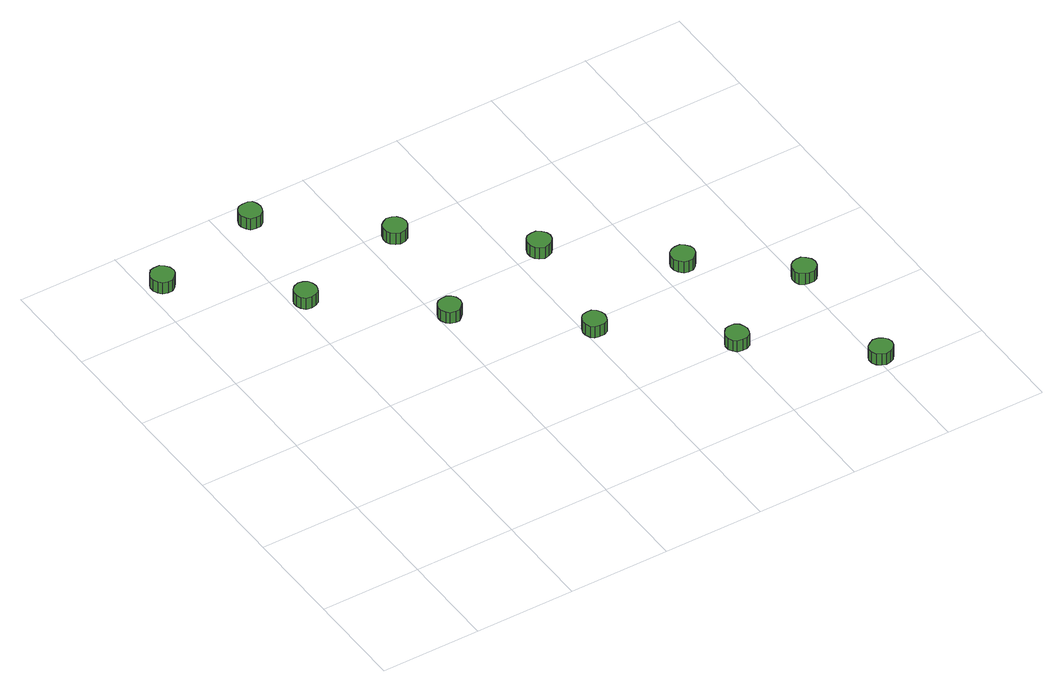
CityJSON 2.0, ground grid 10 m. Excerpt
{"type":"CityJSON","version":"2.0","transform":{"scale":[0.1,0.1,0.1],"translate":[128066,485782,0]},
"CityObjects":{
"tree1":{"type":"SolitaryVegetationObject","attributes":{"function":"something"},"geometry":[{"type":"MultiSurface","lod":"1","boundaries":[[[0,1,2,3,4,5,6,7,8,9,10,11,12,13,14]],[[15,16,17,18,19,20,21,22,23,24,25,26,27,28,29]],[[0,29,28,1]],[[1,28,27,2]],[[2,27,26,3]],[[3,26,25,4]],[[4,25,24,5]],[[5,24,23,6]],[[6,23,22,7]],[[7,22,21,8]],[[8,21,20,9]],[[9,20,19,10]],[[10,19,18,11]],[[11,18,17,12]],[[12,17,16,13]],[[13,16,15,14]],[[14,15,29,0]]]}]},
"tree2":{"type":"SolitaryVegetationObject","attributes":{"function":"something"},"geometry":[{"type":"MultiSurface","lod":"1","boundaries":[[[30,31,32,33,34,35,36,37,38,39,40,41,42,43,44]],[[45,46,47,48,49,50,51,52,53,54,55,56,57,58,59]],[[30,59,58,31]],[[31,58,57,32]],[[32,57,56,33]],[[33,56,55,34]],[[34,55,54,35]],[[35,54,53,36]],[[36,53,52,37]],[[37,52,51,38]],[[38,51,50,39]],[[39,50,49,40]],[[40,49,48,41]],[[41,48,47,42]],[[42,47,46,43]],[[43,46,45,44]],[[44,45,59,30]]]}]},
"tree3":{"type":"SolitaryVegetationObject","attributes":{"function":"something"},"geometry":[{"type":"MultiSurface","lod":"1","boundaries":[[[60,61,62,63,64,65,66,67,68,69,70,71,72,73,74]],[[75,76,77,78,79,80,81,82,83,84,85,86,87,88,89]],[[60,89,88,61]],[[61,88,87,62]],[[62,87,86,63]],[[63,86,85,64]],[[64,85,84,65]],[[65,84,83,66]],[[66,83,82,67]],[[67,82,81,68]],[[68,81,80,69]],[[69,80,79,70]],[[70,79,78,71]],[[71,78,77,72]],[[72,77,76,73]],[[73,76,75,74]],[[74,75,89,60]]]}]},
"tree4":{"type":"SolitaryVegetationObject","attributes":{"function":"something"},"geometry":[{"type":"MultiSurface","lod":"1","boundaries":[[[90,91,92,93,94,95,96,97,98,99,100,101,102,103,104]],[[105,106,107,108,109,110,111,112,113,114,115,116,117,118,119]],[[90,119,118,91]],[[91,118,117,92]],[[92,117,116,93]],[[93,116,115,94]],[[94,115,114,95]],[[95,114,113,96]],[[96,113,112,97]],[[97,112,111,98]],[[98,111,110,99]],[[99,110,109,100]],[[100,109,108,101]],[[101,108,107,102]],[[102,107,106,103]],[[103,106,105,104]],[[104,105,119,90]]]}]},
"tree5":{"type":"SolitaryVegetationObject","attributes":{"function":"something"},"geometry":[{"type":"MultiSurface","lod":"1","boundaries":[[[120,121,122,123,124,125,126,127,128,129,130,131,132,133,134]],[[135,136,137,138,139,140,141,142,143,144,145,146,147,148,149]],[[120,149,148,121]],[[121,148,147,122]],[[122,147,146,123]],[[123,146,145,124]],[[124,145,144,125]],[[125,144,143,126]],[[126,143,142,127]],[[127,142,141,128]],[[128,141,140,129]],[[129,140,139,130]],[[130,139,138,131]],[[131,138,137,132]],[[132,137,136,133]],[[133,136,135,134]],[[134,135,149,120]]]}]},
"tree6":{"type":"SolitaryVegetationObject","attributes":{"function":"something"},"geometry":[{"type":"MultiSurface","lod":"1","boundaries":[[[150,151,152,153,154,155,156,157,158,159,160,161,162,163,164]],[[165,166,167,168,169,170,171,172,173,174,175,176,177,178,179]],[[150,179,178,151]],[[151,178,177,152]],[[152,177,176,153]],[[153,176,175,154]],[[154,175,174,155]],[[155,174,173,156]],[[156,173,172,157]],[[157,172,171,158]],[[158,171,170,159]],[[159,170,169,160]],[[160,169,168,161]],[[161,168,167,162]],[[162,167,166,163]],[[163,166,165,164]],[[164,165,179,150]]]}]},
"tree7":{"type":"SolitaryVegetationObject","attributes":{"function":"something"},"geometry":[{"type":"MultiSurface","lod":"1","boundaries":[[[180,181,182,183,184,185,186,187,188,189,190,191,192,193,194]],[[195,196,197,198,199,200,201,202,203,204,205,206,207,208,209]],[[180,209,208,181]],[[181,208,207,182]],[[182,207,206,183]],[[183,206,205,184]],[[184,205,204,185]],[[185,204,203,186]],[[186,203,202,187]],[[187,202,201,188]],[[188,201,200,189]],[[189,200,199,190]],[[190,199,198,191]],[[191,198,197,192]],[[192,197,196,193]],[[193,196,195,194]],[[194,195,209,180]]]}]},
"tree8":{"type":"SolitaryVegetationObject","attributes":{"function":"something"},"geometry":[{"type":"MultiSurface","lod":"1","boundaries":[[[210,211,212,213,214,215,216,217,218,219,220,221,222,223,224]],[[225,226,227,228,229,230,231,232,233,234,235,236,237,238,239]],[[210,239,238,211]],[[211,238,237,212]],[[212,237,236,213]],[[213,236,235,214]],[[214,235,234,215]],[[215,234,233,216]],[[216,233,232,217]],[[217,232,231,218]],[[218,231,230,219]],[[219,230,229,220]],[[220,229,228,221]],[[221,228,227,222]],[[222,227,226,223]],[[223,226,225,224]],[[224,225,239,210]]]}]},
"tree9":{"type":"SolitaryVegetationObject","attributes":{"function":"something"},"geometry":[{"type":"MultiSurface","lod":"1","boundaries":[[[240,241,242,243,244,245,246,247,248,249,250,251,252,253,254]],[[255,256,257,258,259,260,261,262,263,264,265,266,267,268,269]],[[240,269,268,241]],[[241,268,267,242]],[[242,267,266,243]],[[243,266,265,244]],[[244,265,264,245]],[[245,264,263,246]],[[246,263,262,247]],[[247,262,261,248]],[[248,261,260,249]],[[249,260,259,250]],[[250,259,258,251]],[[251,258,257,252]],[[252,257,256,253]],[[253,256,255,254]],[[254,255,269,240]]]}]},
"tree10":{"type":"SolitaryVegetationObject","attributes":{"function":"something"},"geometry":[{"type":"MultiSurface","lod":"1","boundaries":[[[270,271,272,273,274,275,276,277,278,279,280,281,282,283,284]],[[285,286,287,288,289,290,291,292,293,294,295,296,297,298,299]],[[270,299,298,271]],[[271,298,297,272]],[[272,297,296,273]],[[273,296,295,274]],[[274,295,294,275]],[[275,294,293,276]],[[276,293,292,277]],[[277,292,291,278]],[[278,291,290,279]],[[279,290,289,280]],[[280,289,288,281]],[[281,288,287,282]],[[282,287,286,283]],[[283,286,285,284]],[[284,285,299,270]]]}]},
"tree11":{"type":"SolitaryVegetationObject","attributes":{"function":"something"},"geometry":[{"type":"MultiSurface","lod":"1","boundaries":[[[300,301,302,303,304,305,306,307,308,309,310,311,312,313,314]],[[315,316,317,318,319,320,321,322,323,324,325,326,327,328,329]],[[300,329,328,301]],[[301,328,327,302]],[[302,327,326,303]],[[303,326,325,304]],[[304,325,324,305]],[[305,324,323,306]],[[306,323,322,307]],[[307,322,321,308]],[[308,321,320,309]],[[309,320,319,310]],[[310,319,318,311]],[[311,318,317,312]],[[312,317,316,313]],[[313,316,315,314]],[[314,315,329,300]]]}]}
},
"vertices":[
[28,446,19],[27,451,19],[24,455,19],[20,458,19],[15,458,19],[10,457,19],[7,453,19],[5,449,19],[5,444,19],[7,440,19],[10,436,19],[15,435,19],[20,435,19],[24,438,19],[27,442,19],[27,442,6],[24,438,6],[20,435,6],[15,435,6],[10,436,6],[7,440,6],[5,444,6],[5,449,6],[7,453,6],[10,457,6],[15,458,6],[20,458,6],[24,455,6],[27,451,6],[28,446,6],
[124,360,18],[123,365,18],[121,369,18],[117,371,18],[112,372,18],[107,370,18],[104,367,18],[102,363,18],[102,358,18],[104,354,18],[107,350,18],[112,349,18],[117,350,18],[121,352,18],[123,356,18],[123,356,5],[121,352,5],[117,350,5],[112,349,5],[107,350,5],[104,354,5],[102,358,5],[102,363,5],[104,367,5],[107,370,5],[112,372,5],[117,371,5],[121,369,5],[123,365,5],[124,360,5],
[141,478,18],[140,483,18],[138,487,18],[134,489,18],[129,489,18],[124,488,18],[121,485,18],[119,480,18],[119,476,18],[121,471,18],[124,468,18],[129,467,18],[134,467,18],[138,470,18],[140,474,18],[140,474,5],[138,470,5],[134,467,5],[129,467,5],[124,468,5],[121,471,5],[119,476,5],[119,480,5],[121,485,5],[124,488,5],[129,489,5],[134,489,5],[138,487,5],[140,483,5],[141,478,5],
[222,274,18],[221,279,18],[218,283,18],[214,285,18],[210,285,18],[205,284,18],[202,281,18],[200,276,18],[200,272,18],[202,267,18],[205,264,18],[210,263,18],[214,263,18],[218,266,18],[221,269,18],[221,269,5],[218,266,5],[214,263,5],[210,263,5],[205,264,5],[202,267,5],[200,272,5],[200,276,5],[202,281,5],[205,284,5],[210,285,5],[214,285,5],[218,283,5],[221,279,5],[222,274,5],
[240,392,17],[239,397,17],[236,401,17],[232,403,17],[227,404,17],[223,402,17],[219,399,17],[217,394,17],[217,389,17],[219,385,17],[223,382,17],[227,380,17],[232,381,17],[236,383,17],[239,387,17],[239,387,4],[236,383,4],[232,381,4],[227,380,4],[223,382,4],[219,385,4],[217,389,4],[217,394,4],[219,399,4],[223,402,4],[227,404,4],[232,403,4],[236,401,4],[239,397,4],[240,392,4],
[320,188,18],[319,192,18],[317,196,18],[313,199,18],[308,199,18],[303,198,18],[300,195,18],[298,190,18],[298,186,18],[300,181,18],[303,178,18],[308,177,18],[313,177,18],[317,179,18],[319,183,18],[319,183,5],[317,179,5],[313,177,5],[308,177,5],[303,178,5],[300,181,5],[298,186,5],[298,190,5],[300,195,5],[303,198,5],[308,199,5],[313,199,5],[317,196,5],[319,192,5],[320,188,5],
[338,306,17],[337,310,17],[334,314,17],[330,317,17],[325,317,17],[320,316,17],[317,313,17],[315,308,17],[315,303,17],[317,299,17],[320,296,17],[325,294,17],[330,295,17],[334,297,17],[337,301,17],[337,301,4],[334,297,4],[330,295,4],[325,294,4],[320,296,4],[317,299,4],[315,303,4],[315,308,4],[317,313,4],[320,316,4],[325,317,4],[330,317,4],[334,314,4],[337,310,4],[338,306,4],
[417,103,18],[416,107,18],[414,111,18],[410,114,18],[405,114,18],[400,113,18],[397,109,18],[395,105,18],[395,100,18],[397,96,18],[400,93,18],[405,92,18],[410,92,18],[414,94,18],[416,98,18],[416,98,5],[414,94,5],[410,92,5],[405,92,5],[400,93,5],[397,96,5],[395,100,5],[395,105,5],[397,109,5],[400,113,5],[405,114,5],[410,114,5],[414,111,5],[416,107,5],[417,103,5],
[436,221,17],[435,225,17],[432,229,17],[428,232,17],[423,232,17],[419,231,17],[415,228,17],[413,223,17],[413,218,17],[415,214,17],[419,210,17],[423,209,17],[428,209,17],[432,212,17],[435,216,17],[435,216,4],[432,212,4],[428,209,4],[423,209,4],[419,210,4],[415,214,4],[413,218,4],[413,223,4],[415,228,4],[419,231,4],[423,232,4],[428,232,4],[432,229,4],[435,225,4],[436,221,4],
[516,18,18],[515,22,18],[512,26,18],[508,28,18],[503,29,18],[499,27,18],[495,24,18],[493,20,18],[493,15,18],[495,11,18],[499,8,18],[503,6,18],[508,7,18],[512,9,18],[515,13,18],[515,13,5],[512,9,5],[508,7,5],[503,6,5],[499,8,5],[495,11,5],[493,15,5],[493,20,5],[495,24,5],[499,27,5],[503,29,5],[508,28,5],[512,26,5],[515,22,5],[516,18,5],
[518,148,17],[517,152,17],[514,156,17],[510,159,17],[505,159,17],[501,158,17],[497,155,17],[495,150,17],[495,145,17],[497,141,17],[501,138,17],[505,137,17],[510,137,17],[514,139,17],[517,143,17],[517,143,4],[514,139,4],[510,137,4],[505,137,4],[501,138,4],[497,141,4],[495,145,4],[495,150,4],[497,155,4],[501,158,4],[505,159,4],[510,159,4],[514,156,4],[517,152,4],[518,148,4]
]}
